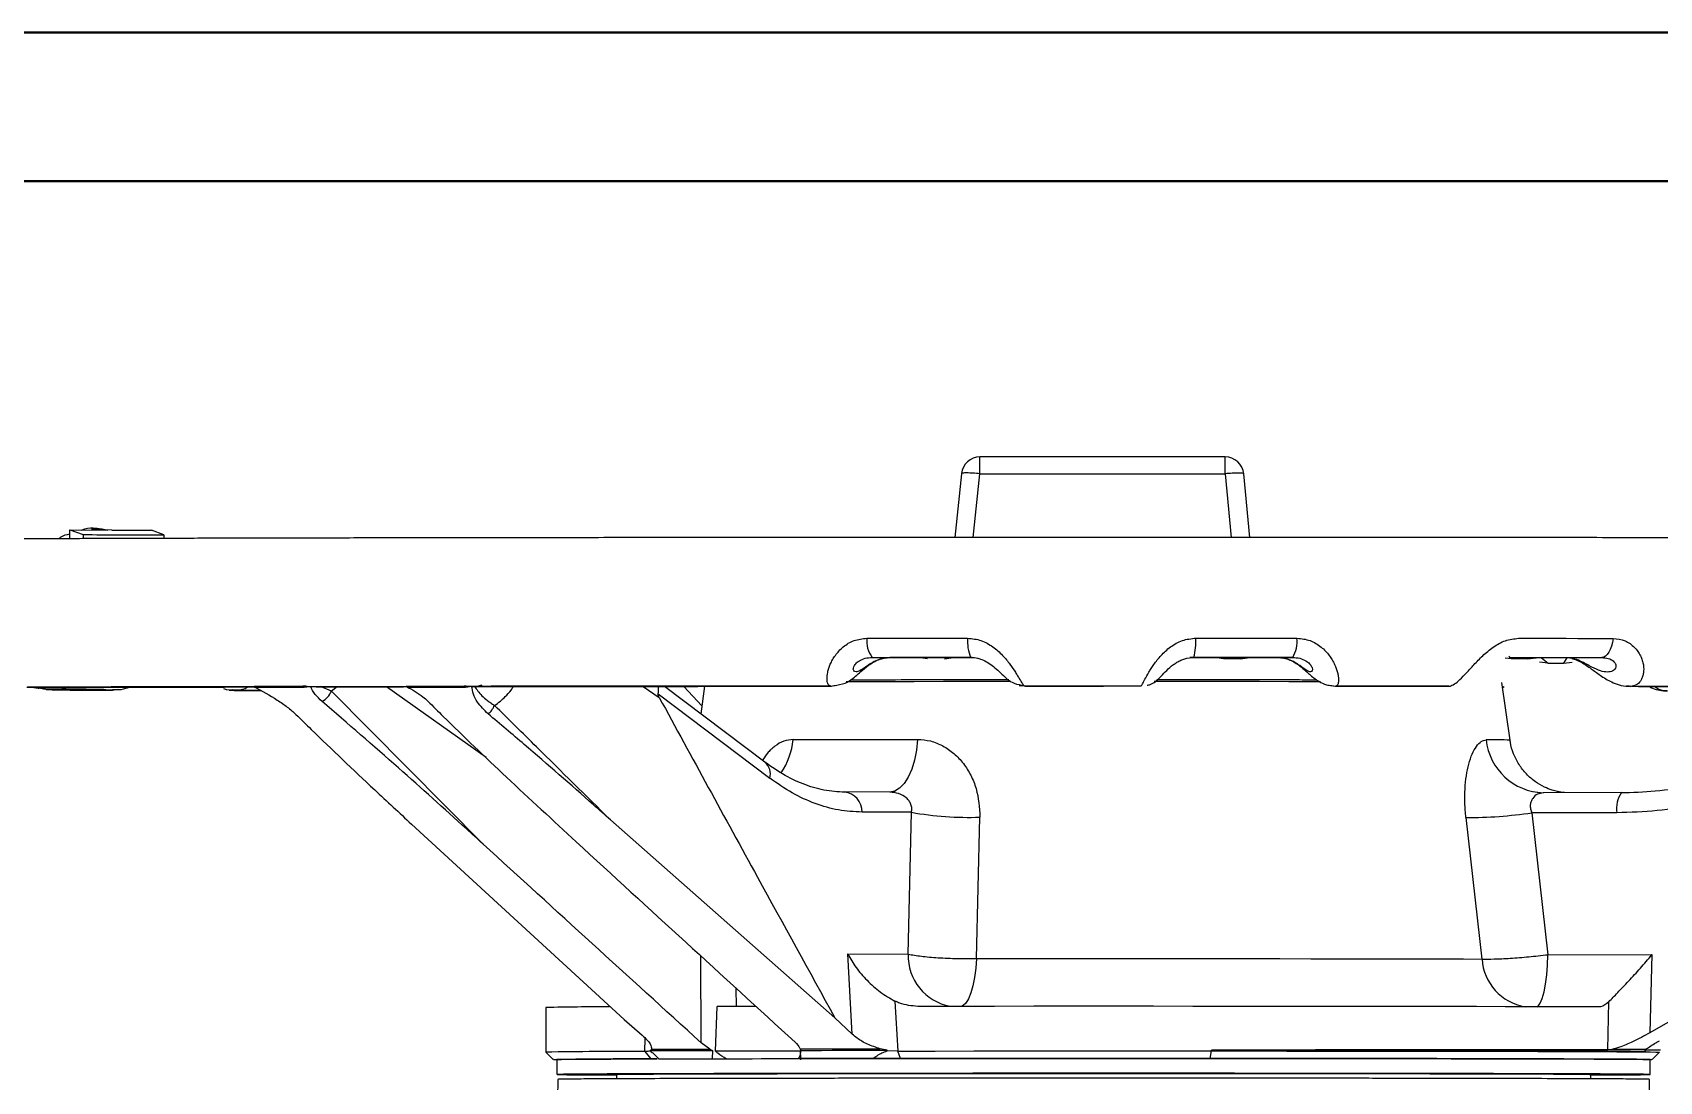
# Model space of a CAD drawing. Header units: millimetres. Extents: x 2344 to 4024, y 1094 to 2282.
# Drawn here: x 3394.2 to 3613, y 2140.7 to 2281.7 of the extents above; entities that cross this region are included whole.
import ezdxf

# ---------------------------------------------------------------- set-up
doc = ezdxf.new("R2010")
doc.units = ezdxf.units.MM
doc.layers.add('粗实线', color=7, linetype='Continuous', lineweight=40)

msp = doc.modelspace()

# ---------------------------------------------------------------- linework, layer by layer
at = {"color": 7, "linetype": 'Continuous', "lineweight": 25}
for p, q in [((3521.607, 2222.421), (3521.607, 2224.677)), ((3554.582, 2224.677), (3521.607, 2224.677)), ((3554.582, 2222.421), (3554.582, 2224.677)), ((3519.12, 2222.435), (3518.228, 2213.859)), ((3520.716, 2213.859), (3521.607, 2222.421)), ((3521.607, 2222.421), (3554.582, 2222.421)), ((3554.582, 2222.421), (3555.404, 2213.859)), ((3557.892, 2213.858), (3557.07, 2222.416)), ((3399.215, 2214.866), (3401.008, 2214.243)), ((3399.215, 2214.866), (3404.351, 2214.843)), ((3399.215, 2213.69), (3399.215, 2214.866)), ((3401.008, 2214.243), (3401.008, 2213.696)), ((3404.891, 2214.841), (3402.165, 2214.962)), ((3402.923, 2215.085), (3402.386, 2215.087)), ((3404.891, 2214.841), (3410.22, 2214.82)), ((3411.882, 2214.19), (3410.22, 2214.82)), ((3411.882, 2214.19), (3411.882, 2213.73)), ((3507.112, 2197.732), (3520.358, 2197.736)), ((3507.112, 2197.732), (3509.491, 2197.708)), ((3514.556, 2197.554), (3513.317, 2197.705)), ((3516.829, 2197.555), (3518.069, 2197.706)), ((3549.409, 2197.619), (3550.185, 2197.715)), ((3550.361, 2197.737), (3549.822, 2197.713)), ((3550.185, 2197.715), (3550.361, 2197.737)), ((3550.361, 2197.737), (3563.668, 2197.733)), ((3554.371, 2197.556), (3553.126, 2197.707)), ((3556.655, 2197.555), (3554.371, 2197.556)), ((3556.655, 2197.555), (3557.899, 2197.706)), ((3563.668, 2197.733), (3561.671, 2197.71)), ((3593.086, 2197.536), (3592.229, 2197.648)), ((3593.086, 2197.536), (3592.738, 2197.834)), ((3592.784, 2197.718), (3605.244, 2197.707)), ((3595.225, 2197.534), (3593.086, 2197.536)), ((3595.225, 2197.534), (3596.387, 2197.684)), ((3597.992, 2196.937), (3596.865, 2197.081)), ((3597.112, 2197.684), (3597.992, 2196.937)), ((3597.992, 2196.937), (3600.109, 2196.939)), ((3600.109, 2196.939), (3600.582, 2197.67)), ((3600.109, 2196.939), (3601.23, 2197.085)), ((3605.244, 2197.707), (3600.458, 2197.685)), ((3592.893, 2186.609), (3591.803, 2194.367)), ((3395.705, 2193.469), (3395.129, 2193.595)), ((3395.545, 2193.539), (3395.882, 2193.493)), ((3396.039, 2193.405), (3395.753, 2193.442)), ((3395.953, 2193.415), (3395.753, 2193.442)), ((3395.882, 2193.493), (3395.94, 2193.485)), ((3395.94, 2193.485), (3396.89, 2193.357)), ((3404.171, 2193.374), (3404.97, 2193.414)), ((3404.914, 2193.329), (3405.726, 2193.452)), ((3404.97, 2193.414), (3405.154, 2193.424)), ((3406.811, 2193.618), (3407.464, 2193.717)), ((3420.35, 2193.392), (3419.957, 2193.491)), ((3420.654, 2193.326), (3420.242, 2193.368)), ((3420.344, 2193.359), (3420.242, 2193.368)), ((3420.816, 2193.337), (3420.654, 2193.326)), ((3420.654, 2193.326), (3424.825, 2193.317)), ((3421.233, 2193.336), (3420.816, 2193.337)), ((3420.939, 2193.344), (3421.341, 2193.284)), ((3424.221, 2193.849), (3430.684, 2193.862)), ((3424.221, 2193.849), (3424.476, 2193.712)), ((3424.476, 2193.712), (3430.719, 2193.719)), ((3430.973, 2193.861), (3430.57, 2193.86)), ((3430.684, 2193.862), (3430.719, 2193.719)), ((3430.719, 2193.719), (3431.462, 2193.822)), ((3434.402, 2193.2), (3432.936, 2193.813)), ((3435.184, 2193.782), (3434.402, 2193.2)), ((3454.794, 2172.639), (3434.402, 2193.2)), ((3455.213, 2184.26), (3441.827, 2193.793)), ((3444.491, 2193.828), (3444.574, 2193.822)), ((3444.86, 2193.886), (3452.245, 2193.897)), ((3444.86, 2193.886), (3445.142, 2193.73)), ((3445.142, 2193.73), (3452.238, 2193.734)), ((3452.245, 2193.897), (3452.238, 2193.734)), ((3453.262, 2193.839), (3453.658, 2193.814)), ((3454.172, 2193.919), (3454.69, 2194.024)), ((3476.345, 2193.835), (3478.481, 2192.351)), ((3478.344, 2192.821), (3493.354, 2181.491)), ((3492.699, 2183.636), (3479.184, 2193.837)), ((3484.212, 2191.214), (3481.792, 2193.84)), ((3484.581, 2193.842), (3484.063, 2190.155)), ((3501.441, 2193.885), (3502.121, 2193.939)), ((3501.477, 2193.872), (3502.121, 2193.939)), ((3501.55, 2193.894), (3501.477, 2193.872)), ((3527.598, 2193.876), (3526.879, 2193.946)), ((3526.879, 2193.946), (3527.25, 2193.916)), ((3527.19, 2194.004), (3527.335, 2193.961)), ((3568.785, 2193.941), (3569.524, 2193.876)), ((3569.043, 2193.918), (3569.433, 2193.855)), ((3569.489, 2193.864), (3569.443, 2193.883)), ((3584.679, 2193.855), (3584.887, 2193.876)), ((3591.896, 2193.705), (3592.109, 2193.841)), ((3608.572, 2193.912), (3609.294, 2193.842)), ((3609.199, 2193.832), (3608.572, 2193.912)), ((3609.199, 2193.832), (3609.031, 2193.868)), ((3609.535, 2193.831), (3609.199, 2193.832)), ((3509.498, 2179.618), (3503.384, 2179.637)), ((3510.101, 2179.6), (3510.096, 2179.566)), ((3510.124, 2179.735), (3510.107, 2179.636)), ((3596.979, 2179.494), (3596.042, 2179.664)), ((3597.368, 2179.544), (3596.987, 2179.445)), ((3607.875, 2179.549), (3597.363, 2179.544)), ((3512.396, 2176.904), (3505.75, 2176.925)), ((3511.959, 2157.831), (3512.396, 2176.904)), ((3607.257, 2176.839), (3595.828, 2176.834)), ((3595.828, 2176.834), (3597.969, 2157.758)), ((3445.186, 2175.301), (3473.764, 2149.043)), ((3502.118, 2149.257), (3471.937, 2175.876)), ((3521.125, 2157.234), (3521.604, 2176.248)), ((3586.96, 2176.193), (3589.117, 2157.176)), ((3484.109, 2145.926), (3484.078, 2157.587)), ((3503.826, 2157.856), (3511.959, 2157.831)), ((3504.447, 2147.068), (3503.826, 2157.856)), ((3597.969, 2157.758), (3611.959, 2157.764)), ((3611.959, 2157.764), (3611.683, 2147.253)), ((3488.854, 2150.775), (3488.845, 2153.227)), ((3463.229, 2150.658), (3463.229, 2144.658)), ((3486.045, 2144.773), (3486.283, 2150.773)), ((3510.185, 2151.517), (3510.548, 2144.807)), ((3606.023, 2144.959), (3606.184, 2151.436)), ((3473.764, 2149.043), (3476.208, 2146.934)), ((3504.447, 2147.068), (3502.118, 2149.257)), ((3616.001, 2149.707), (3611.683, 2147.253)), ((3476.546, 2144.749), (3476.604, 2146.491)), ((3463.229, 2144.658), (3464.229, 2143.658)), ((3476.546, 2144.749), (3477.369, 2143.748)), ((3477.326, 2144.856), (3477.323, 2144.776)), ((3477.437, 2145.055), (3477.326, 2144.856)), ((3485.285, 2145.074), (3484.109, 2145.926)), ((3485.285, 2145.074), (3485.647, 2144.876)), ((3485.647, 2144.876), (3485.61, 2143.773)), ((3497.429, 2145.094), (3497.484, 2144.896)), ((3497.529, 2143.793), (3497.484, 2144.896)), ((3509.131, 2144.909), (3508.2, 2145.106)), ((3509.136, 2144.824), (3509.131, 2144.909)), ((3510.548, 2144.807), (3509.136, 2144.824)), ((3510.917, 2143.805), (3510.548, 2144.807)), ((3552.551, 2143.813), (3552.747, 2144.815)), ((3552.747, 2144.815), (3552.747, 2144.918)), ((3606.581, 2145.024), (3606.023, 2144.959)), ((3611.062, 2144.996), (3610.974, 2144.937)), ((3611.979, 2143.657), (3612.979, 2144.657)), ((3464.729, 2143.658), (3464.729, 2141.658)), ((3477.369, 2143.748), (3478.224, 2143.752)), ((3478.387, 2143.755), (3478.425, 2143.756)), ((3497.544, 2143.641), (3497.539, 2143.78)), ((3611.729, 2141.657), (3611.729, 2143.657)), ((3464.829, 2140.999), (3464.307, 2101.163)), ((3472.729, 2141.67), (3472.729, 2141.069)), ((3603.729, 2141.069), (3603.729, 2141.669)), ((3612, 2112.633), (3611.629, 2140.998))]:
    msp.add_line(p, q, dxfattribs=at)
at = {"color": 7, "linetype": 'Continuous', "lineweight": 25, "flags": 128}
for points in [[(3506.411, 2200.316), (3508.094, 2200.316), (3509.781, 2200.317), (3511.47, 2200.318), (3513.162, 2200.318), (3514.857, 2200.319), (3516.554, 2200.319), (3518.254, 2200.32), (3519.955, 2200.32)], [(3550.634, 2200.321), (3552.341, 2200.321), (3554.047, 2200.32), (3555.751, 2200.32), (3557.453, 2200.32), (3559.153, 2200.319), (3560.852, 2200.319), (3562.547, 2200.318), (3564.241, 2200.318)], [(3594.013, 2200.302), (3595.627, 2200.3), (3597.235, 2200.299), (3598.838, 2200.298), (3600.434, 2200.296), (3602.024, 2200.295), (3603.607, 2200.294), (3605.184, 2200.292), (3606.754, 2200.291)], [(3606.754, 2200.291), (3606.65, 2199.745), (3606.515, 2199.243), (3606.351, 2198.797), (3606.161, 2198.418), (3605.951, 2198.113), (3605.724, 2197.89), (3605.487, 2197.754), (3605.244, 2197.707)], [(3518.069, 2197.706), (3517.474, 2197.706), (3516.879, 2197.706), (3516.285, 2197.706), (3515.69, 2197.706), (3515.097, 2197.705), (3514.503, 2197.705), (3513.91, 2197.705), (3513.317, 2197.705)], [(3557.899, 2197.706), (3557.303, 2197.706), (3556.707, 2197.707), (3556.111, 2197.707), (3555.514, 2197.707), (3554.917, 2197.707), (3554.32, 2197.707), (3553.723, 2197.707), (3553.126, 2197.707)], [(3525.779, 2194.478), (3524.961, 2194.478), (3520.774, 2194.475), (3516.704, 2194.472), (3512.777, 2194.468), (3509.019, 2194.463), (3505.455, 2194.458), (3503.627, 2194.454)], [(3567.389, 2194.463), (3566.946, 2194.463), (3563.164, 2194.468), (3559.217, 2194.472), (3555.129, 2194.475), (3550.929, 2194.478), (3546.644, 2194.48), (3545.046, 2194.48)], [(3496.494, 2186.685), (3498.281, 2186.689), (3500.165, 2186.693), (3502.14, 2186.697), (3504.203, 2186.701), (3506.349, 2186.704), (3508.572, 2186.708), (3510.866, 2186.711), (3513.227, 2186.713)], [(3513.227, 2186.713), (3513.073, 2185.277), (3512.806, 2183.923), (3512.432, 2182.696), (3511.964, 2181.634), (3511.417, 2180.772), (3510.808, 2180.136), (3510.158, 2179.748), (3509.485, 2179.619)], [(3521.125, 2157.234), (3521.036, 2155.93), (3520.882, 2154.701), (3520.666, 2153.587), (3520.396, 2152.623), (3520.08, 2151.84), (3519.729, 2151.263), (3519.353, 2150.91), (3519.127, 2150.813)], [(3521.125, 2157.234), (3525.612, 2157.236), (3530.177, 2157.238), (3534.792, 2157.239), (3539.428, 2157.239), (3544.057, 2157.239), (3548.65, 2157.237), (3553.178, 2157.235), (3557.613, 2157.232), (3561.928, 2157.229), (3566.095, 2157.224), (3570.089, 2157.219), (3573.885, 2157.213), (3577.459, 2157.207), (3580.789, 2157.2), (3583.855, 2157.193), (3586.636, 2157.185), (3589.117, 2157.176)], [(3596.513, 2150.758), (3596.666, 2150.858), (3596.957, 2151.25), (3597.227, 2151.89), (3597.466, 2152.755), (3597.666, 2153.815), (3597.82, 2155.031), (3597.922, 2156.361), (3597.969, 2157.758)], [(3491.427, 2150.783), (3490.191, 2150.781), (3488.861, 2150.778), (3487.558, 2150.776), (3486.283, 2150.773)], [(3604.729, 2150.731), (3602.083, 2150.741), (3599.11, 2150.751), (3595.827, 2150.76), (3592.249, 2150.768), (3588.396, 2150.776), (3584.286, 2150.784), (3579.941, 2150.79), (3575.383, 2150.797), (3570.635, 2150.802), (3565.722, 2150.806), (3560.669, 2150.81), (3555.5, 2150.813), (3550.244, 2150.816), (3544.926, 2150.817), (3539.575, 2150.818), (3534.216, 2150.818), (3528.877, 2150.817), (3523.587, 2150.815), (3518.371, 2150.812), (3513.257, 2150.809)], [(3477.326, 2144.856), (3478.277, 2144.859), (3479.254, 2144.862), (3480.257, 2144.864), (3481.286, 2144.867), (3482.34, 2144.869), (3483.419, 2144.872), (3484.521, 2144.874), (3485.647, 2144.876)], [(3477.437, 2145.055), (3478.34, 2145.057), (3479.266, 2145.06), (3480.215, 2145.062), (3481.186, 2145.064), (3482.178, 2145.067), (3483.193, 2145.069), (3484.228, 2145.071), (3485.285, 2145.074)], [(3497.493, 2144.792), (3495.967, 2144.79), (3494.467, 2144.788), (3492.993, 2144.786), (3491.547, 2144.783), (3490.127, 2144.781), (3488.737, 2144.778), (3487.376, 2144.776), (3486.045, 2144.773)], [(3497.429, 2145.094), (3498.723, 2145.096), (3500.033, 2145.097), (3501.359, 2145.099), (3502.7, 2145.101), (3504.055, 2145.102), (3505.424, 2145.103), (3506.805, 2145.105), (3508.2, 2145.106)], [(3497.484, 2144.896), (3498.88, 2144.898), (3500.294, 2144.9), (3501.726, 2144.902), (3503.175, 2144.903), (3504.641, 2144.905), (3506.123, 2144.906), (3507.62, 2144.908), (3509.131, 2144.909)], [(3510.548, 2144.807), (3515.606, 2144.81), (3520.78, 2144.813), (3526.043, 2144.816), (3531.368, 2144.817), (3536.729, 2144.818), (3542.097, 2144.818), (3547.446, 2144.817), (3552.747, 2144.815)], [(3552.747, 2144.918), (3557.852, 2144.915), (3562.86, 2144.912), (3567.746, 2144.908), (3572.486, 2144.903), (3577.056, 2144.898), (3581.435, 2144.891), (3585.602, 2144.884), (3589.535, 2144.877), (3593.216, 2144.869), (3596.627, 2144.86), (3599.751, 2144.851), (3602.573, 2144.842), (3605.079, 2144.832), (3607.256, 2144.822), (3609.095, 2144.811), (3610.586, 2144.801), (3611.126, 2144.796)], [(3552.747, 2144.815), (3557.852, 2144.812), (3562.86, 2144.809), (3567.746, 2144.805), (3572.486, 2144.8), (3577.056, 2144.794), (3581.435, 2144.788), (3585.602, 2144.781), (3589.535, 2144.774), (3593.216, 2144.766), (3596.627, 2144.757), (3599.751, 2144.748), (3602.573, 2144.739), (3605.079, 2144.729), (3607.256, 2144.718), (3609.095, 2144.708), (3610.586, 2144.697), (3611.722, 2144.686), (3612.498, 2144.675), (3612.909, 2144.664), (3612.979, 2144.657)], [(3464.729, 2143.639), (3464.696, 2143.64), (3464.29, 2143.651), (3464.265, 2143.663), (3464.62, 2143.674), (3465.354, 2143.685), (3466.463, 2143.696), (3467.942, 2143.707), (3469.782, 2143.718), (3471.974, 2143.728), (3474.508, 2143.738), (3477.369, 2143.748)], [(3603.729, 2141.586), (3603.89, 2141.586), (3606.012, 2141.596), (3607.811, 2141.606), (3609.279, 2141.617), (3610.408, 2141.627), (3611.193, 2141.638), (3611.63, 2141.649), (3611.718, 2141.66), (3611.455, 2141.671), (3610.844, 2141.681), (3609.886, 2141.692), (3608.587, 2141.703), (3606.953, 2141.713), (3604.991, 2141.723), (3602.711, 2141.733), (3600.123, 2141.742), (3597.241, 2141.751), (3594.078, 2141.759), (3590.648, 2141.767), (3586.968, 2141.775), (3583.057, 2141.782), (3578.931, 2141.788), (3574.612, 2141.794), (3570.119, 2141.799), (3565.475, 2141.803), (3560.7, 2141.807), (3555.819, 2141.81), (3550.853, 2141.812), (3545.828, 2141.814), (3540.766, 2141.814), (3535.692, 2141.814), (3530.63, 2141.814), (3525.605, 2141.812), (3520.639, 2141.81), (3515.758, 2141.807), (3510.983, 2141.804), (3506.338, 2141.799), (3501.846, 2141.794), (3497.526, 2141.789), (3493.401, 2141.782), (3489.489, 2141.775), (3485.81, 2141.768), (3482.38, 2141.76), (3479.217, 2141.751), (3476.334, 2141.743), (3473.747, 2141.733), (3471.467, 2141.724), (3469.505, 2141.714), (3467.871, 2141.703), (3466.572, 2141.693), (3465.614, 2141.682), (3465.002, 2141.671), (3464.74, 2141.661), (3464.827, 2141.65), (3465.265, 2141.639), (3466.05, 2141.628), (3467.179, 2141.618), (3468.647, 2141.607), (3470.446, 2141.597), (3472.568, 2141.587), (3472.729, 2141.587)], [(3472.729, 2141.646), (3472.523, 2141.653), (3472.523, 2141.663), (3472.873, 2141.673), (3473.573, 2141.683), (3474.617, 2141.693), (3476, 2141.703), (3477.716, 2141.713), (3479.755, 2141.722), (3482.105, 2141.731), (3484.755, 2141.74), (3487.69, 2141.748), (3490.895, 2141.755), (3494.353, 2141.762), (3498.044, 2141.769), (3501.95, 2141.775), (3506.05, 2141.78), (3510.321, 2141.785), (3514.741, 2141.789), (3519.286, 2141.792), (3523.933, 2141.795), (3528.656, 2141.797), (3533.429, 2141.798), (3538.229, 2141.798), (3543.028, 2141.798), (3547.802, 2141.796), (3552.525, 2141.795), (3557.171, 2141.792), (3561.717, 2141.789), (3566.137, 2141.785), (3570.408, 2141.78), (3574.508, 2141.774), (3578.414, 2141.768), (3582.105, 2141.762), (3585.563, 2141.755), (3588.767, 2141.747), (3591.703, 2141.739), (3594.353, 2141.73), (3596.703, 2141.721), (3598.742, 2141.712), (3600.457, 2141.702), (3601.841, 2141.693), (3602.885, 2141.683), (3603.584, 2141.672), (3603.935, 2141.662), (3603.935, 2141.652), (3603.729, 2141.645)], [(3478.425, 2143.756), (3479.259, 2143.758), (3480.112, 2143.76), (3480.984, 2143.763), (3481.874, 2143.765), (3482.782, 2143.767), (3483.707, 2143.769), (3484.65, 2143.771), (3485.61, 2143.773)], [(3487.497, 2143.773), (3488.633, 2143.775), (3489.791, 2143.777), (3490.969, 2143.779), (3492.169, 2143.782), (3493.388, 2143.784), (3494.627, 2143.785), (3495.886, 2143.787), (3497.162, 2143.789)], [(3611.729, 2143.657), (3611.718, 2143.66), (3611.455, 2143.671), (3610.844, 2143.681), (3609.886, 2143.692), (3608.587, 2143.703), (3606.953, 2143.713), (3604.991, 2143.723), (3602.711, 2143.733), (3600.123, 2143.742), (3597.241, 2143.751), (3594.078, 2143.759), (3590.648, 2143.767), (3586.968, 2143.775), (3583.057, 2143.782), (3578.931, 2143.788), (3574.612, 2143.794), (3570.119, 2143.799), (3565.475, 2143.803), (3560.7, 2143.807), (3555.819, 2143.81), (3550.853, 2143.812), (3545.828, 2143.814), (3540.766, 2143.814), (3535.692, 2143.814), (3530.63, 2143.814), (3525.605, 2143.812), (3520.639, 2143.81), (3515.758, 2143.807), (3510.983, 2143.804), (3506.338, 2143.799), (3501.846, 2143.794), (3497.526, 2143.788), (3497.275, 2143.788)], [(3497.529, 2143.793), (3498.695, 2143.795), (3499.874, 2143.796), (3501.066, 2143.798), (3502.271, 2143.799), (3503.487, 2143.8), (3504.715, 2143.802), (3505.953, 2143.803), (3507.203, 2143.804)], [(3510.917, 2143.805), (3515.907, 2143.808), (3521.012, 2143.811), (3526.204, 2143.814), (3531.458, 2143.815), (3536.747, 2143.816), (3542.044, 2143.815), (3547.321, 2143.814), (3552.551, 2143.813)], [(3552.551, 2143.813), (3557.588, 2143.81), (3562.529, 2143.807), (3567.35, 2143.803), (3572.026, 2143.798), (3576.536, 2143.792), (3580.857, 2143.786), (3584.967, 2143.779), (3588.848, 2143.772), (3592.48, 2143.764), (3595.845, 2143.756), (3598.928, 2143.747), (3601.712, 2143.737), (3604.184, 2143.728), (3606.333, 2143.718), (3608.147, 2143.707), (3609.618, 2143.697), (3610.739, 2143.686), (3611.504, 2143.675), (3611.91, 2143.664), (3611.954, 2143.653), (3611.729, 2143.644)]]:
    msp.add_lwpolyline(points, dxfattribs=at)
at = {"color": 7, "linetype": 'Continuous', "lineweight": 25}
for centre, radius, start, end in [((3521.607, 2222.177), 2.5, 89.99963, 174.0622), ((3554.582, 2222.177), 2.5, 5.48335, 89.99975), ((3509.937, 2199.885), 3.552, 173.03617, 217.31461), ((3525.395, 2199.844), 5.461, 174.99942, 202.70803), ((3542.893, 2199.833), 7.756, 344.31989, 3.60709), ((3560.17, 2199.864), 4.095, 328.64341, 6.35188), ((3431.664, 2194.4), 2.99, 299.82941, 336.32535), ((3453.603, 2192.481), 2.995, 308.67298, 336.20635), ((3487.137, 2187.557), 9.398, 325.32743, 354.67802), ((3590.223, 2100.268), 86.382, 88.22863, 90.36633), ((3597.565, 2187.48), 7.939, 186.01237, 268.57478), ((3491.391, 2182.064), 2.046, 343.7516, 50.24879), ((3503.119, 2177.017), 2.633, 357.9869, 84.42865), ((3610.804, 2177.454), 3.6, 144.41671, 189.84152), ((3520.106, 2220.154), 43.932, 259.89257, 271.95432), ((3586.924, 2238.361), 62.168, 270.03279, 278.23411), ((3518.883, 2157.628), 6.927, 178.32202, 259.40651), ((3596.059, 2157.624), 6.956, 183.69146, 260.57483), ((3470.303, 1828.725), 322.01, 89.73693, 91.25872), ((3475.024, 1394.125), 750.625, 89.883813, 90.900378), ((3601.18, 896.481), 1248.554, 89.54649, 89.75213), ((3476.364, 1415.028), 728.723, 89.855991, 90.91481)]:
    msp.add_arc(centre, radius, start, end, dxfattribs=at)
for points in [[(3521.607, 2222.421), (3521.283, 2222.451), (3520.635, 2222.51), (3519.816, 2222.539), (3519.24, 2222.518), (3519.16, 2222.463), (3519.12, 2222.435)], [(3557.07, 2222.416), (3557.03, 2222.443), (3556.95, 2222.499), (3556.374, 2222.525), (3555.554, 2222.502), (3554.906, 2222.448), (3554.582, 2222.421)]]:
    msp.add_open_spline(points, degree=3, dxfattribs=at)
for points, knots in [([(3397.745, 2213.684), (3397.848, 2213.777), (3398.27, 2214.158), (3398.808, 2214.259), (3399.215, 2214.335)], [0, 0, 0, 0, 0.2430477, 1, 1, 1, 1]), ([(3400.774, 2214.859), (3400.928, 2214.916), (3402.079, 2215.334), (3403.297, 2215.071), (3404.351, 2214.843)], [0, 0, 0, 0, 0.1344178, 1, 1, 1, 1]), ([(3401.008, 2214.243), (3402.665, 2214.234), (3405.987, 2214.217), (3409.914, 2214.199), (3411.882, 2214.19)], [0, 0, 0, 0, 0.498853, 1, 1, 1, 1]), ([(3538.229, 2213.861), (3535.831, 2213.861), (3532.45, 2213.861), (3527.447, 2213.861), (3523.155, 2213.86), (3518.051, 2213.859), (3512.709, 2213.857), (3507.143, 2213.855), (3501.441, 2213.852), (3495.656, 2213.849), (3489.831, 2213.846), (3484.001, 2213.841), (3478.194, 2213.837), (3472.434, 2213.832), (3466.743, 2213.826), (3461.139, 2213.82), (3455.639, 2213.813), (3450.257, 2213.806), (3445.008, 2213.798), (3439.904, 2213.79), (3434.956, 2213.781), (3430.176, 2213.772), (3425.574, 2213.763), (3421.157, 2213.753), (3416.935, 2213.743), (3412.915, 2213.733), (3409.103, 2213.723), (3405.506, 2213.712), (3402.128, 2213.701), (3398.973, 2213.689), (3396.045, 2213.678), (3393.346, 2213.666), (3390.877, 2213.655), (3388.638, 2213.643), (3386.633, 2213.631), (3384.908, 2213.62), (3383.944, 2213.613), (3383.499, 2213.609)], [0, 0, 0, 0, 0.0344071, 0.0485109, 0.0718894, 0.0961605, 0.1221805, 0.149305, 0.1772714, 0.2058697, 0.2349502, 0.2644009, 0.2941371, 0.3240924, 0.3542143, 0.3844599, 0.4147936, 0.445185, 0.4756078, 0.5060385, 0.5364555, 0.5668389, 0.5971695, 0.6274283, 0.6575964, 0.6876542, 0.7175815, 0.7473561, 0.7769545, 0.8063502, 0.8355137, 0.8644114, 0.8930048, 0.921249, 0.9490912, 0.9764687, 1, 1, 1, 1]), ([(3699.703, 2193.58), (3699.758, 2193.586), (3699.899, 2193.601), (3700.28, 2193.658), (3700.848, 2193.771), (3701.57, 2193.964), (3702.483, 2194.291), (3703.608, 2194.838), (3704.865, 2195.686), (3706.094, 2196.848), (3707.145, 2198.263), (3707.938, 2199.858), (3708.438, 2201.573), (3708.626, 2203.349), (3708.497, 2205.131), (3708.055, 2206.862), (3707.313, 2208.488), (3706.296, 2209.956), (3705.036, 2211.219), (3703.67, 2212.172), (3702.412, 2212.779), (3701.415, 2213.12), (3700.657, 2213.307), (3700.076, 2213.411), (3699.631, 2213.467), (3699.264, 2213.5), (3698.85, 2213.526), (3698.46, 2213.539), (3697.871, 2213.553), (3697.086, 2213.566), (3696.153, 2213.578), (3694.967, 2213.591), (3693.583, 2213.603), (3691.92, 2213.616), (3689.986, 2213.629), (3687.783, 2213.642), (3685.317, 2213.654), (3682.591, 2213.667), (3679.611, 2213.68), (3676.382, 2213.692), (3672.91, 2213.704), (3669.201, 2213.716), (3665.263, 2213.727), (3661.102, 2213.738), (3656.725, 2213.749), (3652.141, 2213.759), (3647.357, 2213.769), (3642.384, 2213.779), (3637.229, 2213.788), (3631.902, 2213.796), (3626.414, 2213.804), (3620.775, 2213.812), (3614.996, 2213.819), (3609.088, 2213.826), (3603.065, 2213.832), (3596.94, 2213.837), (3590.728, 2213.842), (3584.448, 2213.847), (3578.123, 2213.85), (3571.79, 2213.854), (3565.514, 2213.856), (3559.462, 2213.858), (3554.017, 2213.86), (3549.241, 2213.86), (3544.112, 2213.861), (3540.477, 2213.861), (3538.229, 2213.861)], [0, 0, 0, 0, 0.0017465, 0.0044658, 0.0070078, 0.0098268, 0.0132699, 0.01777, 0.0233681, 0.0295284, 0.0358372, 0.0421771, 0.0485239, 0.0548725, 0.0612218, 0.0675716, 0.0739223, 0.080274, 0.0866264, 0.0929737, 0.0980915, 0.1017275, 0.1047111, 0.1075398, 0.110673, 0.1150505, 0.1222946, 0.1411051, 0.1636746, 0.1818588, 0.204115, 0.2240384, 0.2453355, 0.2673737, 0.2899055, 0.3127692, 0.3358643, 0.359126, 0.3825109, 0.405989, 0.4295389, 0.4531449, 0.4767954, 0.5004811, 0.5241948, 0.5479305, 0.5716831, 0.5954484, 0.619222, 0.6430003, 0.666779, 0.690554, 0.7143201, 0.7380713, 0.7617997, 0.7854945, 0.8091398, 0.8327115, 0.8561692, 0.8794397, 0.9023738, 0.9246109, 0.9449865, 0.9610624, 0.975932, 1, 1, 1, 1]), ([(3501.441, 2193.885), (3501.335, 2193.969), (3501.128, 2194.132), (3501.011, 2194.791), (3501.079, 2195.549), (3501.271, 2196.263), (3501.483, 2196.823), (3501.773, 2197.407), (3502.286, 2198.213), (3503.167, 2199.177), (3504.625, 2200.114), (3505.816, 2200.248), (3506.411, 2200.316)], [0, 0, 0, 0, 0.1282409, 0.2497124, 0.3801337, 0.4411768, 0.4997209, 0.5635671, 0.6246009, 0.7496437, 0.8749995, 1, 1, 1, 1]), ([(3519.955, 2200.32), (3520.565, 2200.253), (3521.787, 2200.12), (3523.125, 2199.337), (3524.041, 2198.606), (3524.647, 2198.015), (3525.187, 2197.404), (3525.795, 2196.622), (3526.29, 2195.881), (3526.688, 2195.236), (3527.025, 2194.674), (3527.355, 2194.127), (3527.503, 2193.969), (3527.578, 2193.889)], [0, 0, 0, 0, 0.1245194, 0.2495841, 0.3108218, 0.3749069, 0.4359753, 0.4998788, 0.6193777, 0.6832429, 0.7501183, 0.8717113, 1, 1, 1, 1]), ([(3543.29, 2193.887), (3543.344, 2193.966), (3543.448, 2194.119), (3543.782, 2194.77), (3544.188, 2195.525), (3544.623, 2196.24), (3544.998, 2196.801), (3545.436, 2197.388), (3546.128, 2198.199), (3547.185, 2199.171), (3548.789, 2200.117), (3550.02, 2200.253), (3550.634, 2200.321)], [0, 0, 0, 0, 0.1281513, 0.2496843, 0.3801441, 0.4411883, 0.4997197, 0.5635694, 0.6245897, 0.7496425, 0.8750065, 1, 1, 1, 1]), ([(3564.241, 2200.318), (3564.845, 2200.252), (3565.746, 2200.155), (3566.792, 2199.627), (3567.485, 2199.145), (3568.088, 2198.582), (3568.584, 2197.988), (3568.992, 2197.372), (3569.403, 2196.587), (3569.662, 2195.844), (3569.795, 2195.199), (3569.845, 2194.64), (3569.788, 2194.1), (3569.613, 2193.952), (3569.524, 2193.876)], [0, 0, 0, 0, 0.1244726, 0.1859089, 0.2498878, 0.3111053, 0.3751889, 0.4362181, 0.5000981, 0.6195311, 0.6833816, 0.7502528, 0.8718565, 1, 1, 1, 1]), ([(3584.748, 2193.866), (3584.96, 2193.94), (3585.374, 2194.084), (3586.143, 2194.726), (3586.869, 2195.479), (3587.522, 2196.194), (3588.038, 2196.757), (3588.598, 2197.346), (3589.425, 2198.162), (3590.59, 2199.141), (3592.234, 2200.096), (3593.42, 2200.233), (3594.013, 2200.302)], [0, 0, 0, 0, 0.1280635, 0.2496605, 0.3801541, 0.4411983, 0.4997165, 0.5635714, 0.6245804, 0.7496419, 0.8750131, 1, 1, 1, 1]), ([(3606.754, 2200.291), (3607.309, 2200.224), (3608.139, 2200.125), (3609.046, 2199.592), (3609.622, 2199.105), (3610.092, 2198.537), (3610.442, 2197.938), (3610.687, 2197.319), (3610.869, 2196.53), (3610.871, 2195.785), (3610.722, 2195.142), (3610.477, 2194.585), (3610.032, 2194.051), (3609.544, 2193.913), (3609.294, 2193.842)], [0, 0, 0, 0, 0.12447781, 0.18589566, 0.24987596, 0.31109782, 0.37520407, 0.4362225, 0.50010716, 0.61952435, 0.68338488, 0.75027631, 0.87194143, 1, 1, 1, 1]), ([(3501.961, 2193.939), (3502.489, 2194.02), (3503.63, 2194.195), (3504.727, 2195.062), (3505.639, 2195.859), (3506.418, 2196.532), (3507.268, 2197.091), (3507.988, 2197.437), (3508.759, 2197.67), (3509.265, 2197.695), (3509.526, 2197.708)], [0, 0, 0, 0, 0.1857217, 0.4006953, 0.525066, 0.6801172, 0.7583564, 0.8357456, 0.9152422, 1, 1, 1, 1]), ([(3509.491, 2197.708), (3509.164, 2197.685), (3508.513, 2197.637), (3507.583, 2197.284), (3506.81, 2196.842), (3506.042, 2196.308), (3505.422, 2195.885), (3504.917, 2195.734), (3504.591, 2195.896), (3504.538, 2196.325), (3504.843, 2196.858), (3505.357, 2197.301), (3506.148, 2197.66), (3506.79, 2197.708), (3507.112, 2197.732)], [0, 0, 0, 0, 0.0625989, 0.1249043, 0.1872263, 0.2496807, 0.3746119, 0.4998044, 0.6249986, 0.7497987, 0.8151711, 0.8749227, 0.9374287, 1, 1, 1, 1]), ([(3513.317, 2197.705), (3512.627, 2197.705), (3511.246, 2197.706), (3510.076, 2197.707), (3509.491, 2197.708)], [0, 0, 0, 0, 0.500015, 1, 1, 1, 1]), ([(3520.565, 2197.71), (3520.338, 2197.71), (3519.654, 2197.708), (3518.704, 2197.707), (3518.069, 2197.706)], [0, 0, 0, 0, 0.33151063, 1, 1, 1, 1]), ([(3520.358, 2197.736), (3520.693, 2197.723), (3521.12, 2197.707), (3521.494, 2197.558), (3521.575, 2197.526)], [0, 0, 0, 0, 0.78531963, 1, 1, 1, 1]), ([(3521.259, 2197.633), (3521.535, 2197.551), (3522.099, 2197.383), (3522.911, 2196.909), (3523.675, 2196.308), (3524.689, 2195.362), (3525.739, 2194.301), (3526.758, 2194.093), (3527.19, 2194.004)], [0, 0, 0, 0, 0.099024, 0.2022508, 0.3197532, 0.4562471, 0.7696172, 1, 1, 1, 1]), ([(3544.093, 2193.979), (3544.23, 2194.015), (3544.962, 2194.209), (3545.605, 2194.832), (3546.495, 2195.758), (3547.184, 2196.436), (3547.839, 2196.927), (3548.349, 2197.23), (3548.885, 2197.474), (3549.248, 2197.576), (3549.43, 2197.627)], [0, 0, 0, 0, 0.0714083, 0.3809344, 0.5556887, 0.7203323, 0.7949508, 0.8649836, 0.932048, 1, 1, 1, 1]), ([(3553.126, 2197.707), (3552.49, 2197.708), (3551.218, 2197.709), (3550.287, 2197.712), (3549.822, 2197.713)], [0, 0, 0, 0, 0.5000497, 1, 1, 1, 1]), ([(3561.671, 2197.71), (3561.099, 2197.709), (3559.956, 2197.707), (3558.585, 2197.707), (3557.899, 2197.706)], [0, 0, 0, 0, 0.4999263, 1, 1, 1, 1]), ([(3561.626, 2197.71), (3561.912, 2197.695), (3562.462, 2197.666), (3563.28, 2197.403), (3564.002, 2197.032), (3564.763, 2196.503), (3565.361, 2195.972), (3566.098, 2195.285), (3567.039, 2194.553), (3568.085, 2194.032), (3568.667, 2193.967), (3568.905, 2193.941)], [0, 0, 0, 0, 0.093408, 0.1791879, 0.26097, 0.3408111, 0.4814037, 0.5675837, 0.7643431, 0.9034002, 1, 1, 1, 1]), ([(3563.668, 2197.733), (3563.991, 2197.71), (3564.639, 2197.662), (3565.447, 2197.302), (3565.985, 2196.859), (3566.33, 2196.327), (3566.334, 2195.898), (3566.076, 2195.736), (3565.637, 2195.887), (3565.069, 2196.31), (3564.334, 2196.843), (3563.577, 2197.285), (3562.652, 2197.639), (3561.998, 2197.686), (3561.671, 2197.71)], [0, 0, 0, 0, 0.0625764, 0.1252848, 0.1848998, 0.2501233, 0.3749307, 0.5001323, 0.6253324, 0.7502715, 0.8127295, 0.8750555, 0.937394, 1, 1, 1, 1]), ([(3600.458, 2197.685), (3599.801, 2197.685), (3598.487, 2197.684), (3597.087, 2197.684), (3596.387, 2197.684)], [0, 0, 0, 0, 0.4999268, 1, 1, 1, 1]), ([(3605.244, 2197.707), (3605.541, 2197.683), (3606.135, 2197.635), (3606.794, 2197.275), (3607.129, 2196.832), (3607.162, 2196.299), (3606.746, 2195.871), (3605.993, 2195.709), (3605.073, 2195.86), (3604.135, 2196.283), (3603.177, 2196.817), (3602.324, 2197.26), (3601.385, 2197.614), (3600.768, 2197.662), (3600.458, 2197.685)], [0, 0, 0, 0, 0.0625764, 0.1252848, 0.1848997, 0.2501233, 0.3749307, 0.5001323, 0.6253324, 0.7502715, 0.8127295, 0.8750555, 0.937394, 1, 1, 1, 1]), ([(3601.177, 2197.594), (3601.409, 2197.526), (3601.873, 2197.391), (3602.631, 2196.992), (3603.539, 2196.403), (3604.374, 2195.779), (3605.445, 2195.017), (3606.556, 2194.372), (3607.879, 2193.909), (3608.654, 2193.855), (3609.071, 2193.826)], [0, 0, 0, 0, 0.0868567, 0.1736311, 0.259945, 0.4143185, 0.5098834, 0.7141667, 0.8464297, 1, 1, 1, 1]), ([(3504.152, 2194.727), (3504.774, 2194.728), (3507.096, 2194.733), (3511.699, 2194.739), (3517.859, 2194.745), (3522.519, 2194.749), (3525.123, 2194.75), (3525.479, 2194.75)], [0, 0, 0, 0, 0.1039033, 0.3876622, 0.671421, 0.9551799, 1, 1, 1, 1]), ([(3545.401, 2194.752), (3547.479, 2194.752), (3551.817, 2194.75), (3558.132, 2194.745), (3563.271, 2194.74), (3566.023, 2194.736), (3566.893, 2194.735)], [0, 0, 0, 0, 0.2717648, 0.5675031, 0.8632413, 1, 1, 1, 1]), ([(3393.43, 2193.726), (3394.96, 2193.732), (3398.026, 2193.744), (3402.98, 2193.759), (3407.974, 2193.773), (3412.957, 2193.786), (3418.255, 2193.798), (3422.057, 2193.805), (3423.958, 2193.809)], [0, 0, 0, 0, 0.1901055, 0.3809491, 0.5349186, 0.6888882, 0.8444441, 1, 1, 1, 1]), ([(3423.99, 2193.796), (3421.674, 2193.792), (3417.034, 2193.783), (3411.075, 2193.769), (3405.885, 2193.756), (3401.416, 2193.743), (3397.251, 2193.729), (3394.771, 2193.72), (3393.531, 2193.715)], [0, 0, 0, 0, 0.1905993, 0.3819402, 0.5356681, 0.689396, 0.844698, 1, 1, 1, 1]), ([(3394.304, 2193.756), (3394.375, 2193.727), (3394.643, 2193.621), (3394.923, 2193.606), (3395.129, 2193.595)], [0, 0, 0, 0, 0.26625625, 1, 1, 1, 1]), ([(3394.41, 2193.671), (3394.439, 2193.671), (3395.391, 2193.675), (3397.49, 2193.683), (3400.728, 2193.696), (3404.236, 2193.708), (3407.975, 2193.719), (3411.943, 2193.73), (3416.14, 2193.741), (3420.168, 2193.751), (3422.885, 2193.757), (3424.054, 2193.76)], [0, 0, 0, 0, 0.003964, 0.1311845, 0.2589432, 0.3871182, 0.5156196, 0.6443792, 0.7733439, 0.9024716, 1, 1, 1, 1]), ([(3399.119, 2193.778), (3398.9, 2193.681), (3397.979, 2193.274), (3396.878, 2193.348), (3396.039, 2193.405)], [0, 0, 0, 0, 0.2374131, 1, 1, 1, 1]), ([(3396.039, 2193.405), (3397.31, 2193.4), (3399.855, 2193.389), (3402.731, 2193.379), (3404.171, 2193.374)], [0, 0, 0, 0, 0.4993995, 1, 1, 1, 1]), ([(3404.09, 2193.384), (3402.652, 2193.389), (3399.874, 2193.399), (3397.416, 2193.409), (3396.232, 2193.414)], [0, 0, 0, 0, 0.5178805, 1, 1, 1, 1]), ([(3396.867, 2193.357), (3396.872, 2193.357), (3397.875, 2193.353), (3400.105, 2193.345), (3402.796, 2193.335), (3404.506, 2193.33), (3404.973, 2193.329)], [0, 0, 0, 0, 0.0022858, 0.4215553, 0.8421077, 1, 1, 1, 1]), ([(3405.154, 2193.424), (3405.585, 2193.398), (3406.22, 2193.361), (3406.873, 2193.63), (3407.081, 2193.716)], [0, 0, 0, 0, 0.6801758, 1, 1, 1, 1]), ([(3423.234, 2193.758), (3423.041, 2193.642), (3422.442, 2193.281), (3421.666, 2193.326), (3421.14, 2193.357)], [0, 0, 0, 0, 0.3216108, 1, 1, 1, 1]), ([(3421.328, 2193.285), (3422.317, 2193.282), (3423.477, 2193.28), (3424.712, 2193.277), (3424.895, 2193.277)], [0, 0, 0, 0, 0.8524702, 1, 1, 1, 1]), ([(3423.958, 2193.809), (3423.955, 2193.817), (3423.947, 2193.832), (3424.057, 2193.847), (3424.172, 2193.848), (3424.221, 2193.849)], [0, 0, 0, 0, 0.36415878, 0.730056, 1, 1, 1, 1]), ([(3423.958, 2193.809), (3424.029, 2193.781), (3424.174, 2193.724), (3424.375, 2193.716), (3424.477, 2193.712)], [0, 0, 0, 0, 0.4905779, 1, 1, 1, 1]), ([(3423.99, 2193.796), (3425.066, 2193.208), (3426.682, 2192.323), (3428.542, 2191.044), (3429.264, 2190.396), (3429.631, 2190.067)], [0, 0, 0, 0, 0.49488154, 0.74351817, 1, 1, 1, 1]), ([(3430.684, 2193.862), (3430.764, 2193.861), (3430.925, 2193.86), (3431.207, 2193.842), (3431.384, 2193.828), (3431.462, 2193.822)], [0, 0, 0, 0, 0.3587973, 0.7200357, 1, 1, 1, 1]), ([(3431.462, 2193.822), (3433.561, 2193.826), (3437.767, 2193.832), (3442.237, 2193.838), (3444.476, 2193.841)], [0, 0, 0, 0, 0.4993351, 1, 1, 1, 1]), ([(3431.623, 2193.81), (3433.703, 2193.813), (3437.862, 2193.82), (3442.281, 2193.825), (3444.491, 2193.828)], [0, 0, 0, 0, 0.5000042, 1, 1, 1, 1]), ([(3433.151, 2191.806), (3432.816, 2192.129), (3432.089, 2192.826), (3431.786, 2193.466), (3431.623, 2193.81)], [0, 0, 0, 0, 0.461832, 1, 1, 1, 1]), ([(3432.375, 2193.776), (3433.244, 2193.778), (3435.772, 2193.783), (3439.857, 2193.79), (3443.146, 2193.795), (3444.644, 2193.797)], [0, 0, 0, 0, 0.2220878, 0.6459102, 1, 1, 1, 1]), ([(3444.476, 2193.841), (3444.482, 2193.849), (3444.496, 2193.866), (3444.641, 2193.883), (3444.79, 2193.885), (3444.86, 2193.886)], [0, 0, 0, 0, 0.3445815, 0.6913843, 1, 1, 1, 1]), ([(3444.476, 2193.841), (3444.644, 2193.792), (3444.846, 2193.733), (3445.1, 2193.73), (3445.142, 2193.73)], [0, 0, 0, 0, 0.8320754, 1, 1, 1, 1]), ([(3444.491, 2193.828), (3445.286, 2193.373), (3446.4, 2192.735), (3447.159, 2192.044), (3447.376, 2191.846)], [0, 0, 0, 0, 0.7138885, 1, 1, 1, 1]), ([(3452.238, 2193.734), (3452.373, 2193.738), (3452.65, 2193.747), (3452.95, 2193.816), (3453.104, 2193.852)], [0, 0, 0, 0, 0.4892665, 1, 1, 1, 1]), ([(3452.245, 2193.897), (3452.338, 2193.896), (3452.523, 2193.894), (3452.834, 2193.874), (3453.018, 2193.859), (3453.104, 2193.852)], [0, 0, 0, 0, 0.3456454, 0.6937449, 1, 1, 1, 1]), ([(3453.104, 2193.852), (3455.971, 2193.855), (3461.718, 2193.861), (3470.138, 2193.868), (3478.163, 2193.874), (3485.767, 2193.878), (3493.521, 2193.882), (3498.801, 2193.884), (3501.441, 2193.885)], [0, 0, 0, 0, 0.1905194, 0.3817787, 0.5355474, 0.689316, 0.844658, 1, 1, 1, 1]), ([(3501.477, 2193.872), (3498.241, 2193.871), (3491.757, 2193.868), (3482.875, 2193.863), (3474.776, 2193.858), (3467.436, 2193.853), (3460.234, 2193.846), (3455.586, 2193.841), (3453.262, 2193.839)], [0, 0, 0, 0, 0.191069, 0.3828813, 0.5363817, 0.689882, 0.844941, 1, 1, 1, 1]), ([(3455.475, 2190.142), (3454.946, 2190.666), (3454.041, 2191.563), (3453.451, 2192.803), (3453.325, 2193.491), (3453.262, 2193.839)], [0, 0, 0, 0, 0.4102096, 0.7017854, 1, 1, 1, 1]), ([(3453.659, 2193.813), (3453.949, 2193.4), (3454.388, 2192.775), (3455.226, 2192.049), (3455.746, 2191.667), (3456.034, 2191.472), (3456.196, 2191.365), (3456.283, 2191.311), (3456.328, 2191.283), (3456.34, 2191.276), (3456.343, 2191.273), (3456.344, 2191.273), (3456.344, 2191.272), (3456.344, 2191.272)], [0, 0, 0, 0, 0.4919756, 0.7448976, 0.8717536, 0.9356326, 0.967738, 0.991593, 0.9977244, 0.9993421, 0.9997898, 0.9999241, 1, 1, 1, 1]), ([(3453.882, 2193.81), (3454.816, 2193.812), (3457.628, 2193.815), (3462.473, 2193.821), (3468.392, 2193.827), (3474.432, 2193.833), (3480.57, 2193.839), (3486.792, 2193.843), (3493.083, 2193.848), (3498.034, 2193.851), (3500.903, 2193.852), (3501.637, 2193.852)], [0, 0, 0, 0, 0.0636959, 0.1918521, 0.3199247, 0.4478685, 0.5756211, 0.7030914, 0.8301371, 0.9565192, 1, 1, 1, 1]), ([(3456.344, 2191.272), (3456.608, 2191.457), (3457.102, 2191.804), (3457.841, 2192.512), (3458.458, 2193.114), (3458.771, 2193.655), (3458.864, 2193.817)], [0, 0, 0, 0, 0.2867312, 0.5373202, 0.861976, 1, 1, 1, 1]), ([(3478.481, 2192.351), (3478.458, 2192.397), (3478.409, 2192.491), (3478.359, 2192.621), (3478.339, 2192.728), (3478.338, 2192.785), (3478.343, 2192.813), (3478.344, 2192.821)], [0, 0, 0, 0, 0.33257121, 0.68796459, 0.83138137, 0.94978396, 1, 1, 1, 1]), ([(3478.344, 2192.821), (3478.394, 2193.149), (3478.448, 2193.509), (3478.367, 2193.81), (3478.36, 2193.837)], [0, 0, 0, 0, 0.911396, 1, 1, 1, 1]), ([(3478.481, 2192.351), (3482.881, 2184.289), (3490.737, 2169.891), (3498.641, 2155.562), (3502.118, 2149.257)], [0, 0, 0, 0, 0.5600002, 1, 1, 1, 1]), ([(3527.578, 2193.889), (3530.193, 2193.889), (3535.427, 2193.888), (3540.667, 2193.887), (3543.29, 2193.887)], [0, 0, 0, 0, 0.4994046, 1, 1, 1, 1]), ([(3543.277, 2193.874), (3540.666, 2193.875), (3535.437, 2193.876), (3530.213, 2193.876), (3527.598, 2193.876)], [0, 0, 0, 0, 0.499406, 1, 1, 1, 1]), ([(3527.624, 2193.861), (3527.802, 2193.861), (3529.402, 2193.861), (3532.938, 2193.861), (3536.296, 2193.861), (3538.229, 2193.861)], [0, 0, 0, 0, 0.0506143, 0.4536054, 1, 1, 1, 1]), ([(3569.391, 2193.855), (3571.244, 2193.854), (3575.048, 2193.852), (3580.108, 2193.849), (3583.29, 2193.847), (3584.564, 2193.846)], [0, 0, 0, 0, 0.3629631, 0.7448966, 1, 1, 1, 1]), ([(3584.679, 2193.855), (3582.174, 2193.857), (3577.157, 2193.86), (3572.047, 2193.863), (3569.489, 2193.864)], [0, 0, 0, 0, 0.4994071, 1, 1, 1, 1]), ([(3569.524, 2193.876), (3572.082, 2193.875), (3577.203, 2193.872), (3582.231, 2193.868), (3584.748, 2193.866)], [0, 0, 0, 0, 0.4994057, 1, 1, 1, 1]), ([(3609.294, 2193.842), (3611.622, 2193.839), (3616.283, 2193.834), (3620.758, 2193.827), (3622.999, 2193.824)], [0, 0, 0, 0, 0.4994067, 1, 1, 1, 1]), ([(3622.873, 2193.814), (3620.644, 2193.817), (3616.401, 2193.823), (3611.982, 2193.828), (3609.885, 2193.831)], [0, 0, 0, 0, 0.5254004, 1, 1, 1, 1]), ([(3611.55, 2193.823), (3611.709, 2193.738), (3612.496, 2193.32), (3613.358, 2193.262), (3614.046, 2193.216)], [0, 0, 0, 0, 0.2028461, 1, 1, 1, 1]), ([(3612.337, 2193.822), (3612.525, 2193.693), (3613.139, 2193.272), (3613.647, 2193.267), (3614, 2193.263)], [0, 0, 0, 0, 0.3060772, 1, 1, 1, 1]), ([(3429.631, 2190.067), (3430.319, 2189.391), (3433.762, 2186.014), (3438.953, 2181.09), (3443.526, 2176.842), (3445.186, 2175.301)], [0, 0, 0, 0, 0.13741365, 0.68710792, 1, 1, 1, 1]), ([(3454.794, 2172.639), (3454.046, 2173.32), (3450.305, 2176.726), (3443.227, 2183.114), (3436.608, 2188.825), (3433.151, 2191.806)], [0, 0, 0, 0, 0.1067041, 0.5335339, 1, 1, 1, 1]), ([(3447.376, 2191.846), (3448.06, 2191.164), (3451.483, 2187.754), (3458.106, 2181.444), (3464.192, 2175.824), (3467.327, 2172.929)], [0, 0, 0, 0, 0.1080865, 0.5404726, 1, 1, 1, 1]), ([(3471.937, 2175.876), (3471.174, 2176.552), (3467.357, 2179.934), (3461.92, 2184.693), (3457.1, 2188.768), (3455.475, 2190.142)], [0, 0, 0, 0, 0.14213623, 0.71070448, 1, 1, 1, 1]), ([(3471.937, 2175.876), (3468.623, 2179.146), (3463.424, 2184.276), (3458.228, 2189.411), (3456.344, 2191.272)], [0, 0, 0, 0, 0.6374709, 1, 1, 1, 1]), ([(3496.494, 2186.685), (3496.074, 2186.641), (3495.224, 2186.552), (3494.328, 2186.02), (3493.759, 2185.57), (3493.425, 2185.27), (3492.911, 2184.75), (3492.548, 2184.198), (3492.312, 2183.839)], [0, 0, 0, 0, 0.2689949, 0.5444827, 0.6080958, 0.6798197, 0.7914169, 1, 1, 1, 1]), ([(3513.227, 2186.713), (3513.806, 2186.67), (3514.979, 2186.584), (3516.641, 2185.881), (3518.154, 2184.85), (3519.423, 2183.495), (3520.422, 2181.893), (3521.4, 2179.522), (3521.523, 2177.556), (3521.604, 2176.248)], [0, 0, 0, 0, 0.12352326, 0.25015071, 0.37478047, 0.50021232, 0.62352336, 0.74971254, 1, 1, 1, 1]), ([(3586.96, 2176.193), (3586.901, 2176.85), (3586.782, 2178.16), (3586.816, 2180.064), (3586.993, 2181.843), (3587.327, 2183.441), (3587.79, 2184.794), (3588.366, 2185.821), (3589.002, 2186.521), (3589.449, 2186.606), (3589.67, 2186.649)], [0, 0, 0, 0, 0.1262135, 0.2512855, 0.3774369, 0.5006266, 0.6257769, 0.7501083, 0.876543, 1, 1, 1, 1]), ([(3600.219, 2179.545), (3600.164, 2179.551), (3600.037, 2179.563), (3599.691, 2179.612), (3599.179, 2179.711), (3598.437, 2179.913), (3597.418, 2180.315), (3596.227, 2181.011), (3595.05, 2182.031), (3594.049, 2183.303), (3593.34, 2184.755), (3592.962, 2185.885), (3592.922, 2186.518), (3592.916, 2186.613)], [0, 0, 0, 0, 0.029082, 0.0680689, 0.1120949, 0.1798403, 0.2758785, 0.404412, 0.5453155, 0.6882167, 0.8313933, 0.974618, 1, 1, 1, 1]), ([(3503.797, 2179.592), (3502.856, 2179.633), (3500.98, 2179.713), (3498.175, 2180.508), (3495.399, 2181.751), (3493.601, 2183.006), (3492.699, 2183.636)], [0, 0, 0, 0, 0.2510101, 0.5002071, 0.7492979, 1, 1, 1, 1]), ([(3627.647, 2183.793), (3625.913, 2183.078), (3622.551, 2181.692), (3617.426, 2180.4), (3612.52, 2179.635), (3609.32, 2179.547), (3607.766, 2179.504)], [0, 0, 0, 0, 0.2733047, 0.5299772, 0.7718071, 1, 1, 1, 1]), ([(3505.75, 2176.925), (3504.697, 2176.984), (3502.596, 2177.101), (3499.452, 2178.013), (3496.351, 2179.404), (3494.353, 2180.796), (3493.354, 2181.491)], [0, 0, 0, 0, 0.2514799, 0.5012785, 0.7507527, 1, 1, 1, 1]), ([(3628.257, 2181.377), (3626.589, 2180.684), (3623.251, 2179.297), (3618.015, 2177.913), (3612.67, 2177.008), (3609.065, 2176.895), (3607.257, 2176.839)], [0, 0, 0, 0, 0.2492462, 0.4987214, 0.7485201, 1, 1, 1, 1]), ([(3512.396, 2176.904), (3512.423, 2177.083), (3512.476, 2177.43), (3512.359, 2177.964), (3512.097, 2178.445), (3511.574, 2178.999), (3510.687, 2179.502), (3509.89, 2179.579), (3509.485, 2179.619)], [0, 0, 0, 0, 0.1251651, 0.2440023, 0.362149, 0.4834229, 0.7377951, 1, 1, 1, 1]), ([(3596.987, 2179.445), (3596.855, 2179.422), (3596.471, 2179.352), (3596.003, 2178.925), (3595.698, 2178.376), (3595.588, 2177.895), (3595.619, 2177.361), (3595.757, 2177.013), (3595.828, 2176.834)], [0, 0, 0, 0, 0.1521978, 0.4444541, 0.5839191, 0.7193022, 0.8553903, 1, 1, 1, 1]), ([(3484.109, 2145.926), (3479.222, 2150.374), (3469.448, 2159.271), (3459.679, 2168.183), (3454.794, 2172.639)], [0, 0, 0, 0, 0.4999999, 1, 1, 1, 1]), ([(3467.327, 2172.929), (3472.231, 2168.434), (3482.039, 2159.445), (3491.853, 2150.474), (3496.76, 2145.988)], [0, 0, 0, 0, 0.49999989, 1, 1, 1, 1]), ([(3503.826, 2157.856), (3504.18, 2157.246), (3504.887, 2156.029), (3506.379, 2154.3), (3508.155, 2152.682), (3509.508, 2151.906), (3510.185, 2151.517)], [0, 0, 0, 0, 0.2505535, 0.5002592, 0.7500542, 1, 1, 1, 1]), ([(3511.959, 2157.831), (3512.514, 2157.734), (3513.626, 2157.542), (3515.966, 2157.34), (3518.558, 2157.219), (3520.268, 2157.229), (3521.125, 2157.234)], [0, 0, 0, 0, 0.248705, 0.4981896, 0.7483774, 1, 1, 1, 1]), ([(3589.117, 2157.176), (3589.621, 2157.17), (3590.629, 2157.158), (3592.869, 2157.274), (3595.397, 2157.471), (3597.111, 2157.662), (3597.969, 2157.758)], [0, 0, 0, 0, 0.250367, 0.5005248, 0.7501034, 1, 1, 1, 1]), ([(3606.184, 2151.436), (3606.555, 2151.823), (3607.297, 2152.598), (3608.842, 2154.213), (3610.419, 2155.94), (3611.445, 2157.155), (3611.959, 2157.764)], [0, 0, 0, 0, 0.2499495, 0.4997482, 0.7494576, 1, 1, 1, 1]), ([(3513.257, 2150.809), (3512.424, 2150.882), (3511.358, 2150.976), (3510.396, 2151.42), (3510.185, 2151.517)], [0, 0, 0, 0, 0.7808049, 1, 1, 1, 1]), ([(3606.184, 2151.436), (3605.823, 2151.14), (3605.362, 2150.76), (3604.843, 2150.736), (3604.729, 2150.731)], [0, 0, 0, 0, 0.7807887, 1, 1, 1, 1]), ([(3476.208, 2146.934), (3476.638, 2146.516), (3477.394, 2145.784), (3477.424, 2145.274), (3477.437, 2145.055)], [0, 0, 0, 0, 0.5693211, 1, 1, 1, 1]), ([(3508.2, 2145.106), (3507.613, 2145.299), (3506.44, 2145.684), (3505.208, 2146.414), (3504.653, 2146.891), (3504.447, 2147.068)], [0, 0, 0, 0, 0.3869803, 0.7723493, 1, 1, 1, 1]), ([(3611.683, 2147.253), (3610.929, 2146.845), (3609.534, 2146.091), (3607.709, 2145.32), (3606.904, 2145.109), (3606.581, 2145.024)], [0, 0, 0, 0, 0.413014, 0.7645313, 1, 1, 1, 1]), ([(3611.062, 2144.996), (3611.457, 2145.26), (3612.042, 2145.65), (3612.757, 2146.064), (3612.989, 2146.199)], [0, 0, 0, 0, 0.675436, 1, 1, 1, 1]), ([(3477.323, 2144.776), (3477.184, 2144.77), (3476.996, 2144.761), (3476.638, 2144.751), (3476.546, 2144.749)], [0, 0, 0, 0, 0.744992, 1, 1, 1, 1]), ([(3477.323, 2144.776), (3477.455, 2144.678), (3477.712, 2144.487), (3478.077, 2144.136), (3478.309, 2143.883), (3478.425, 2143.756)], [0, 0, 0, 0, 0.3473237, 0.6730226, 1, 1, 1, 1]), ([(3487.497, 2143.773), (3487.112, 2144.001), (3486.601, 2144.304), (3486.155, 2144.681), (3486.045, 2144.773)], [0, 0, 0, 0, 0.7555152, 1, 1, 1, 1]), ([(3496.76, 2145.988), (3496.998, 2145.738), (3497.288, 2145.433), (3497.407, 2145.145), (3497.429, 2145.094)], [0, 0, 0, 0, 0.8219025, 1, 1, 1, 1]), ([(3497.493, 2144.792), (3497.466, 2144.51), (3497.431, 2144.136), (3497.215, 2143.857), (3497.162, 2143.789)], [0, 0, 0, 0, 0.75582362, 1, 1, 1, 1]), ([(3507.203, 2143.804), (3507.391, 2143.932), (3507.788, 2144.202), (3508.428, 2144.561), (3508.899, 2144.736), (3509.136, 2144.824)], [0, 0, 0, 0, 0.3105432, 0.6533134, 1, 1, 1, 1]), ([(3606.023, 2144.959), (3605.089, 2144.961), (3603.22, 2144.965), (3599.812, 2144.969), (3595.963, 2144.972), (3591.689, 2144.972), (3587.078, 2144.97), (3582.127, 2144.967), (3576.814, 2144.961), (3570.223, 2144.952), (3562.243, 2144.938), (3555.93, 2144.925), (3552.747, 2144.918)], [0, 0, 0, 0, 0.0890148, 0.1780296, 0.2696304, 0.3612313, 0.4502461, 0.5392609, 0.6308618, 0.7224627, 0.8600618, 1, 1, 1, 1]), ([(3613.132, 2144.906), (3612.949, 2144.912), (3612.582, 2144.923), (3611.51, 2144.933), (3610.974, 2144.937)], [0, 0, 0, 0, 0.4998371, 1, 1, 1, 1]), ([(3485.61, 2143.773), (3485.975, 2143.773), (3486.602, 2143.773), (3487.233, 2143.773), (3487.497, 2143.773)], [0, 0, 0, 0, 0.5811568, 1, 1, 1, 1]), ([(3497.162, 2143.789), (3497.306, 2143.79), (3497.545, 2143.791), (3497.533, 2143.793), (3497.529, 2143.793)], [0, 0, 0, 0, 0.6049865, 1, 1, 1, 1]), ([(3507.203, 2143.804), (3507.529, 2143.804), (3508.183, 2143.804), (3509.454, 2143.804), (3510.346, 2143.804), (3510.917, 2143.805)], [0, 0, 0, 0, 0.26453, 0.5290574, 1, 1, 1, 1]), ([(3538.229, 2141.156), (3535.026, 2141.155), (3528.621, 2141.155), (3519.177, 2141.151), (3510.06, 2141.144), (3501.424, 2141.135), (3493.418, 2141.124), (3486.179, 2141.11), (3479.83, 2141.095), (3474.482, 2141.078), (3470.218, 2141.059), (3467.142, 2141.04), (3465.193, 2141.02), (3464.95, 2141.006), (3464.829, 2140.999)], [0, 0, 0, 0, 0.0833348, 0.1666696, 0.2500044, 0.3333393, 0.4166741, 0.5000089, 0.5833437, 0.6666785, 0.7500133, 0.8333482, 0.916683, 1, 1, 1, 1]), ([(3611.629, 2140.998), (3611.508, 2141.005), (3611.265, 2141.019), (3609.315, 2141.039), (3606.24, 2141.059), (3601.976, 2141.077), (3596.628, 2141.094), (3590.279, 2141.11), (3583.04, 2141.123), (3575.034, 2141.135), (3566.398, 2141.144), (3557.281, 2141.151), (3547.837, 2141.155), (3541.432, 2141.155), (3538.229, 2141.156)], [0, 0, 0, 0, 0.083317, 0.1666518, 0.2499867, 0.3333215, 0.4166563, 0.4999911, 0.5833259, 0.6666607, 0.7499956, 0.8333304, 0.9166652, 1, 1, 1, 1])]:
    msp.add_open_spline(points, degree=3, knots=knots, dxfattribs=at)
at = {"layer": '粗实线'}
for p, q in [((4023.788, 2281.746), (2343.788, 2281.746)), ((4003.788, 2261.746), (2443.788, 2261.746))]:
    msp.add_line(p, q, dxfattribs=at)

doc.saveas('drawing.dxf')
